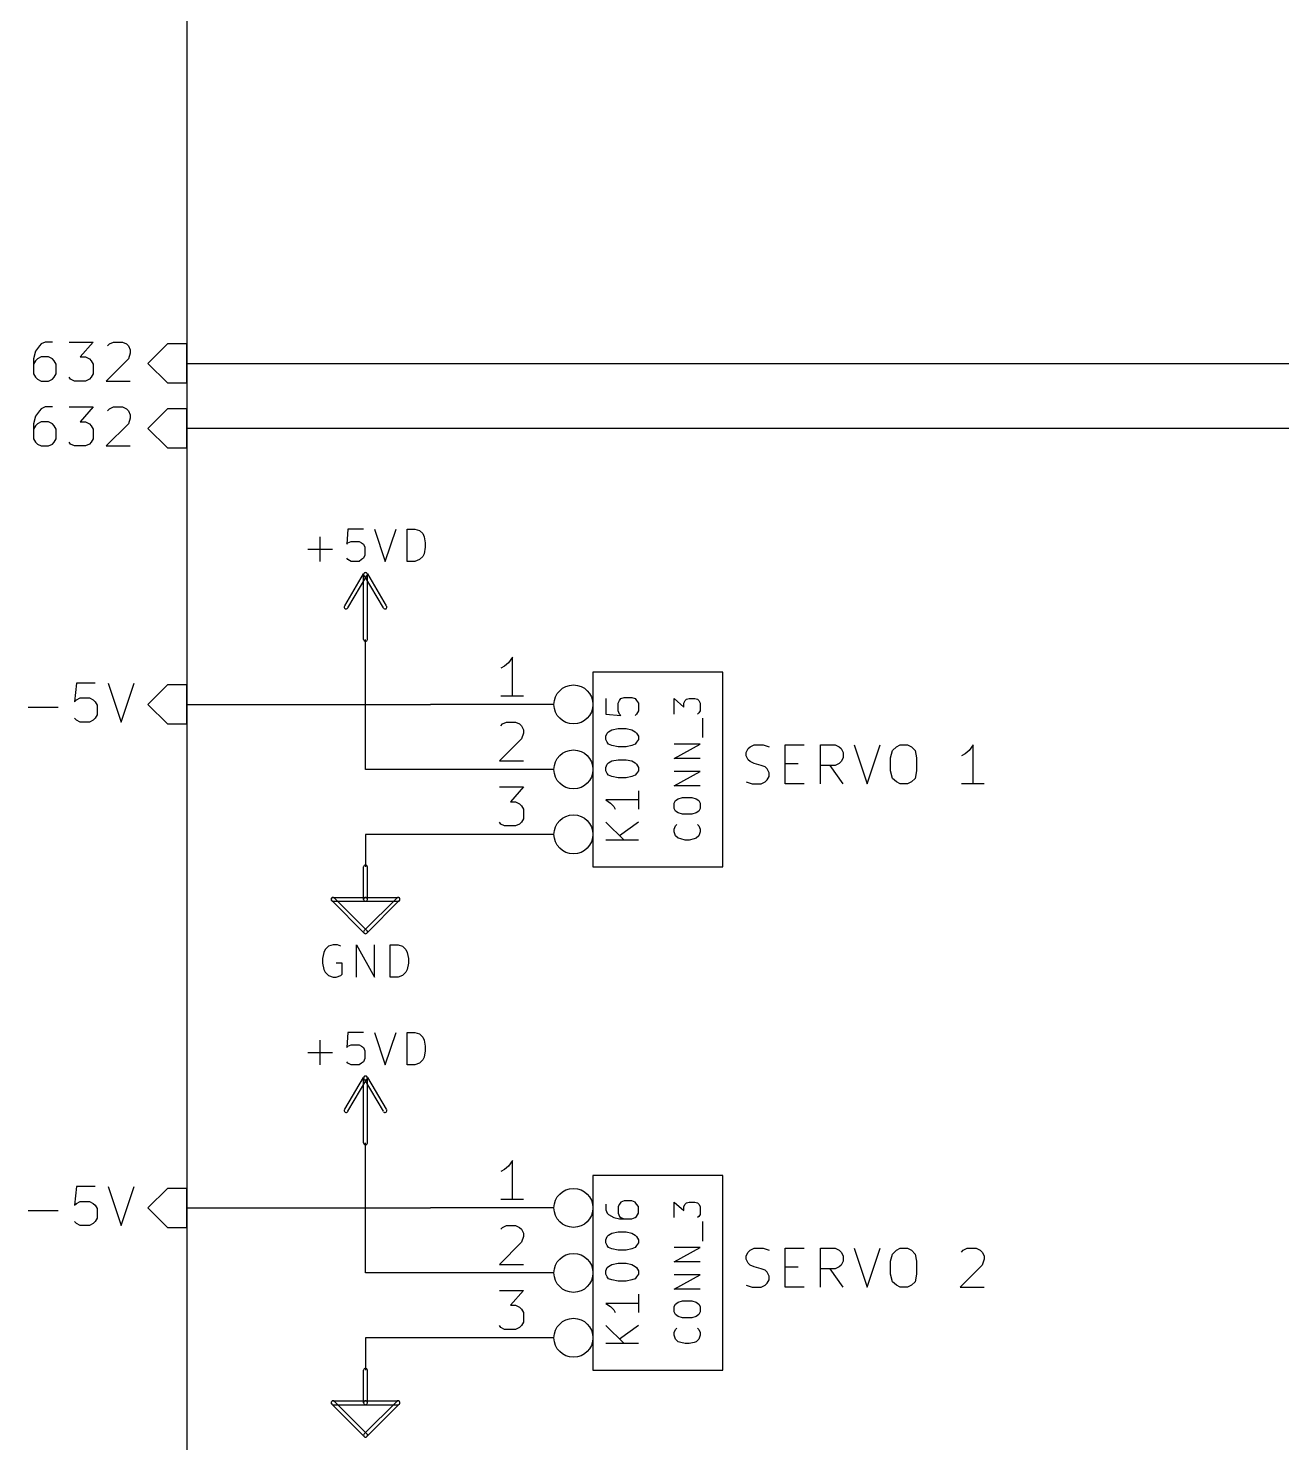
# Model space of a CAD drawing. Extents: x 10 to 287, y -200 to -10.
# Drawn here: x 112.5 to 161.5, y -116.5 to -61.2 of the extents above; entities that cross this region are included whole.
import ezdxf

# ---------------------------------------------------------------- set-up
doc = ezdxf.new("R2010")
doc.units = 0
doc.header["$MEASUREMENT"] = 0

msp = doc.modelspace()

# ---------------------------------------------------------------- linework, layer by layer
at = {"layer": 'Blue 3'}
for p, q in [((140.614, -89.5096), (140.691, -89.3572)), ((140.614, -89.6366), (140.614, -89.5096)), ((140.691, -89.3572), (140.767, -89.281)), ((140.767, -89.281), (140.919, -89.2048)), ((140.919, -89.2048), (141.275, -89.2048)), ((141.275, -89.2048), (141.503, -89.281)), ((142.138, -90.7288), (142.138, -89.2048)), ((142.138, -89.2048), (142.875, -89.2048)), ((143.51, -90.7288), (143.51, -89.2048)), ((143.51, -89.2048), (144.094, -89.2048)), ((144.094, -89.2048), (144.247, -89.281)), ((144.247, -89.281), (144.323, -89.3572)), ((144.323, -89.3572), (144.399, -89.5096)), ((144.399, -89.5096), (144.399, -89.7128)), ((144.831, -89.2048), (145.339, -90.7288)), ((145.339, -90.7288), (145.847, -89.2048)), ((146.253, -89.7128), (146.329, -89.4334)), ((146.329, -89.4334), (146.482, -89.281)), ((146.482, -89.281), (146.634, -89.2048)), ((146.634, -89.2048), (146.914, -89.2048)), ((146.914, -89.2048), (147.066, -89.281)), ((147.066, -89.281), (147.218, -89.4334)), ((147.218, -89.4334), (147.269, -89.7128)), ((149.174, -89.5604), (149.022, -89.6366)), ((149.327, -89.4334), (149.174, -89.5604)), ((149.479, -89.2048), (149.327, -89.4334)), ((149.479, -90.7288), (149.479, -89.2048)), ((140.691, -89.789), (140.614, -89.6366)), ((140.767, -89.8652), (140.691, -89.789)), ((140.919, -89.9414), (140.767, -89.8652)), ((141.199, -90.0176), (140.919, -89.9414)), ((141.351, -90.0684), (141.199, -90.0176)), ((141.427, -90.1446), (141.351, -90.0684)), ((141.503, -90.297), (141.427, -90.1446)), ((142.138, -89.9414), (142.646, -89.9414)), ((144.094, -90.0176), (143.51, -90.0176)), ((144.399, -90.7288), (143.891, -90.0176)), ((144.247, -89.9414), (144.094, -90.0176)), ((144.323, -89.8652), (144.247, -89.9414)), ((144.399, -89.7128), (144.323, -89.8652)), ((146.253, -90.2208), (146.253, -89.7128)), ((147.269, -89.7128), (147.269, -90.2208)), ((140.614, -90.6526), (140.843, -90.7288)), ((141.199, -90.7288), (141.351, -90.6526)), ((141.351, -90.6526), (141.427, -90.5764)), ((141.427, -90.5764), (141.503, -90.4494)), ((141.503, -90.4494), (141.503, -90.297)), ((146.329, -90.5256), (146.253, -90.2208)), ((146.482, -90.6526), (146.329, -90.5256)), ((146.634, -90.7288), (146.482, -90.6526)), ((147.066, -90.6526), (146.914, -90.7288)), ((147.218, -90.5256), (147.066, -90.6526)), ((147.269, -90.2208), (147.218, -90.5256)), ((140.843, -90.7288), (141.199, -90.7288)), ((142.875, -90.7288), (142.138, -90.7288)), ((146.914, -90.7288), (146.634, -90.7288)), ((149.911, -90.7288), (149.022, -90.7288)), ((140.767, -108.966), (140.919, -108.89)), ((140.919, -108.89), (141.275, -108.89)), ((141.275, -108.89), (141.503, -108.966)), ((142.138, -110.414), (142.138, -108.89)), ((142.138, -108.89), (142.875, -108.89)), ((143.51, -110.414), (143.51, -108.89)), ((143.51, -108.89), (144.094, -108.89)), ((144.094, -108.89), (144.247, -108.966)), ((144.831, -108.89), (145.339, -110.414)), ((145.339, -110.414), (145.847, -108.89)), ((146.482, -108.966), (146.634, -108.89)), ((146.634, -108.89), (146.914, -108.89)), ((146.914, -108.89), (147.066, -108.966)), ((149.098, -108.966), (149.25, -108.89)), ((149.25, -108.89), (149.606, -108.89)), ((149.606, -108.89), (149.758, -108.966)), ((140.614, -109.195), (140.691, -109.042)), ((140.614, -109.322), (140.614, -109.195)), ((140.691, -109.474), (140.614, -109.322)), ((140.691, -109.042), (140.767, -108.966)), ((140.767, -109.55), (140.691, -109.474)), ((144.247, -108.966), (144.323, -109.042)), ((144.323, -109.042), (144.399, -109.195)), ((144.399, -109.398), (144.323, -109.55)), ((144.399, -109.195), (144.399, -109.398)), ((146.253, -109.398), (146.329, -109.118)), ((146.253, -109.906), (146.253, -109.398)), ((146.329, -109.118), (146.482, -108.966)), ((147.066, -108.966), (147.218, -109.118)), ((147.218, -109.118), (147.269, -109.398)), ((147.269, -109.398), (147.269, -109.906)), ((149.022, -109.042), (149.098, -108.966)), ((149.758, -108.966), (149.835, -109.042)), ((149.835, -109.042), (149.911, -109.195)), ((149.911, -109.322), (149.835, -109.55)), ((149.911, -109.195), (149.911, -109.322)), ((140.919, -109.626), (140.767, -109.55)), ((141.199, -109.703), (140.919, -109.626)), ((141.351, -109.753), (141.199, -109.703)), ((141.427, -109.83), (141.351, -109.753)), ((141.503, -109.982), (141.427, -109.83)), ((141.503, -110.134), (141.503, -109.982)), ((142.138, -109.626), (142.646, -109.626)), ((144.094, -109.703), (143.51, -109.703)), ((144.399, -110.414), (143.891, -109.703)), ((144.247, -109.626), (144.094, -109.703)), ((144.323, -109.55), (144.247, -109.626)), ((146.329, -110.211), (146.253, -109.906)), ((147.269, -109.906), (147.218, -110.211)), ((149.835, -109.55), (148.971, -110.414)), ((140.614, -110.338), (140.843, -110.414)), ((140.843, -110.414), (141.199, -110.414)), ((141.199, -110.414), (141.351, -110.338)), ((141.351, -110.338), (141.427, -110.261)), ((141.427, -110.261), (141.503, -110.134)), ((142.875, -110.414), (142.138, -110.414)), ((146.482, -110.338), (146.329, -110.211)), ((146.634, -110.414), (146.482, -110.338)), ((146.914, -110.414), (146.634, -110.414)), ((147.066, -110.338), (146.914, -110.414)), ((147.218, -110.211), (147.066, -110.338)), ((148.971, -110.414), (149.911, -110.414))]:
    msp.add_line(p, q, dxfattribs=at)
at = {"layer": 'Brown 2'}
for p, q in [((113.055, -73.533), (112.979, -73.6092)), ((113.208, -73.4568), (113.055, -73.533)), ((113.487, -73.4568), (113.208, -73.4568)), ((114.148, -73.4568), (115.087, -73.4568)), ((115.087, -73.4568), (114.579, -74.041)), ((115.646, -73.6092), (115.722, -73.533)), ((115.722, -73.533), (115.875, -73.4568)), ((115.875, -73.4568), (116.23, -73.4568)), ((116.23, -73.4568), (116.383, -73.533)), ((116.383, -73.533), (116.459, -73.6092)), ((117.983, -73.533), (117.221, -74.295)), ((118.745, -73.533), (117.983, -73.533)), ((118.745, -75.057), (118.745, -73.533)), ((112.827, -73.8124), (112.751, -74.1172)), ((112.979, -73.6092), (112.827, -73.8124)), ((113.055, -74.041), (112.903, -74.1172)), ((113.335, -74.041), (113.055, -74.041)), ((113.487, -74.1172), (113.335, -74.041)), ((114.579, -74.041), (114.783, -74.041)), ((114.783, -74.041), (114.935, -74.1172)), ((116.459, -73.6092), (116.535, -73.7616)), ((116.535, -73.8886), (116.459, -74.1172)), ((116.535, -73.7616), (116.535, -73.8886)), ((112.751, -74.1172), (112.751, -74.7014)), ((112.827, -74.1934), (112.751, -74.3204)), ((112.903, -74.1172), (112.827, -74.1934)), ((113.563, -74.1934), (113.487, -74.1172)), ((113.64, -74.3204), (113.563, -74.1934)), ((113.64, -74.7014), (113.64, -74.3204)), ((114.935, -74.1172), (115.011, -74.1934)), ((115.011, -74.1934), (115.087, -74.3204)), ((115.087, -74.3204), (115.087, -74.7014)), ((116.459, -74.1172), (115.595, -74.9808)), ((117.221, -74.295), (117.983, -75.057)), ((112.751, -74.7014), (112.827, -74.8284)), ((112.827, -74.8284), (112.903, -74.9046)), ((112.903, -74.9046), (113.055, -74.9808)), ((113.055, -74.9808), (113.335, -74.9808)), ((113.335, -74.9808), (113.487, -74.9046)), ((113.487, -74.9046), (113.563, -74.8284)), ((113.563, -74.8284), (113.64, -74.7014)), ((114.198, -74.9046), (114.148, -74.8284)), ((114.351, -74.9808), (114.198, -74.9046)), ((114.783, -74.9808), (114.351, -74.9808)), ((114.935, -74.9046), (114.783, -74.9808)), ((115.011, -74.8284), (114.935, -74.9046)), ((115.087, -74.7014), (115.011, -74.8284)), ((115.595, -74.9808), (116.535, -74.9808)), ((117.983, -75.057), (118.745, -75.057)), ((112.979, -76.1492), (112.827, -76.3524)), ((113.055, -76.073), (112.979, -76.1492)), ((113.208, -75.9968), (113.055, -76.073)), ((113.487, -75.9968), (113.208, -75.9968)), ((114.148, -75.9968), (115.087, -75.9968)), ((115.087, -75.9968), (114.579, -76.581)), ((115.646, -76.1492), (115.722, -76.073)), ((115.722, -76.073), (115.875, -75.9968)), ((115.875, -75.9968), (116.23, -75.9968)), ((116.23, -75.9968), (116.383, -76.073)), ((116.383, -76.073), (116.459, -76.1492)), ((116.459, -76.1492), (116.535, -76.3016)), ((116.535, -76.3016), (116.535, -76.4286)), ((117.983, -76.073), (117.221, -76.835)), ((118.745, -76.073), (117.983, -76.073)), ((118.745, -77.597), (118.745, -76.073)), ((112.827, -76.3524), (112.751, -76.6572)), ((112.751, -76.6572), (112.751, -77.2414)), ((112.827, -76.7334), (112.751, -76.8604)), ((112.903, -76.6572), (112.827, -76.7334)), ((113.055, -76.581), (112.903, -76.6572)), ((113.335, -76.581), (113.055, -76.581)), ((113.487, -76.6572), (113.335, -76.581)), ((113.563, -76.7334), (113.487, -76.6572)), ((113.64, -76.8604), (113.563, -76.7334)), ((113.64, -77.2414), (113.64, -76.8604)), ((114.579, -76.581), (114.783, -76.581)), ((114.783, -76.581), (114.935, -76.6572)), ((114.935, -76.6572), (115.011, -76.7334)), ((115.011, -76.7334), (115.087, -76.8604)), ((115.087, -76.8604), (115.087, -77.2414)), ((116.459, -76.6572), (115.595, -77.5208)), ((116.535, -76.4286), (116.459, -76.6572)), ((117.221, -76.835), (117.983, -77.597)), ((112.751, -77.2414), (112.827, -77.3684)), ((112.827, -77.3684), (112.903, -77.4446)), ((113.487, -77.4446), (113.563, -77.3684)), ((113.563, -77.3684), (113.64, -77.2414)), ((114.198, -77.4446), (114.148, -77.3684)), ((115.011, -77.3684), (114.935, -77.4446)), ((115.087, -77.2414), (115.011, -77.3684)), ((112.903, -77.4446), (113.055, -77.5208)), ((113.055, -77.5208), (113.335, -77.5208)), ((113.335, -77.5208), (113.487, -77.4446)), ((114.351, -77.5208), (114.198, -77.4446)), ((114.783, -77.5208), (114.351, -77.5208)), ((114.935, -77.4446), (114.783, -77.5208)), ((115.595, -77.5208), (116.535, -77.5208)), ((117.983, -77.597), (118.745, -77.597)), ((114.427, -86.7918), (114.351, -87.5284)), ((115.164, -86.7918), (114.427, -86.7918)), ((115.672, -86.7918), (116.18, -88.3158)), ((116.18, -88.3158), (116.688, -86.7918)), ((114.427, -87.4522), (114.579, -87.376)), ((114.579, -87.376), (114.935, -87.376)), ((114.935, -87.376), (115.087, -87.4522)), ((117.983, -86.868), (117.221, -87.63)), ((118.745, -86.868), (117.983, -86.868)), ((118.745, -88.392), (118.745, -86.868)), ((112.547, -87.7316), (113.716, -87.7316)), ((114.351, -87.5284), (114.427, -87.4522)), ((115.087, -87.4522), (115.164, -87.5284)), ((115.164, -87.5284), (115.24, -87.6554)), ((115.24, -87.6554), (115.24, -88.0364)), ((117.221, -87.63), (117.983, -88.392)), ((114.427, -88.2396), (114.351, -88.1634)), ((114.579, -88.3158), (114.427, -88.2396)), ((114.935, -88.3158), (114.579, -88.3158)), ((115.087, -88.2396), (114.935, -88.3158)), ((115.164, -88.1634), (115.087, -88.2396)), ((115.24, -88.0364), (115.164, -88.1634)), ((117.983, -88.392), (118.745, -88.392)), ((114.427, -106.477), (114.351, -107.213)), ((115.164, -106.477), (114.427, -106.477)), ((115.672, -106.477), (116.18, -108.001)), ((116.18, -108.001), (116.688, -106.477)), ((117.983, -106.553), (117.221, -107.315)), ((118.745, -106.553), (117.983, -106.553)), ((118.745, -108.077), (118.745, -106.553)), ((114.351, -107.213), (114.427, -107.137)), ((114.427, -107.137), (114.579, -107.061)), ((114.579, -107.061), (114.935, -107.061)), ((114.935, -107.061), (115.087, -107.137)), ((115.087, -107.137), (115.164, -107.213)), ((115.164, -107.213), (115.24, -107.34)), ((112.547, -107.417), (113.716, -107.417)), ((114.427, -107.925), (114.351, -107.848)), ((115.164, -107.848), (115.087, -107.925)), ((115.24, -107.721), (115.164, -107.848)), ((115.24, -107.34), (115.24, -107.721)), ((117.221, -107.315), (117.983, -108.077)), ((114.579, -108.001), (114.427, -107.925)), ((114.935, -108.001), (114.579, -108.001)), ((115.087, -107.925), (114.935, -108.001)), ((117.983, -108.077), (118.745, -108.077))]:
    msp.add_line(p, q, dxfattribs=at)
at = {"layer": 'Cyan 2'}
for p, q in [((123.952, -82.042), (123.952, -81.0768)), ((125.044, -80.772), (124.993, -81.3562)), ((125.654, -80.772), (125.044, -80.772)), ((125.044, -81.3054), (125.171, -81.2546)), ((125.171, -81.2546), (125.476, -81.2546)), ((125.476, -81.2546), (125.578, -81.3054)), ((126.086, -80.772), (126.492, -82.042)), ((126.492, -82.042), (126.924, -80.772)), ((127.356, -82.042), (127.356, -80.772)), ((127.356, -80.772), (127.66, -80.772)), ((127.66, -80.772), (127.838, -80.8228)), ((127.838, -80.8228), (127.965, -80.9498)), ((127.965, -80.9498), (128.016, -81.0768)), ((128.016, -81.0768), (128.067, -81.3054)), ((123.469, -81.5594), (124.435, -81.5594)), ((124.993, -81.3562), (125.044, -81.3054)), ((125.578, -81.3054), (125.654, -81.3562)), ((125.654, -81.3562), (125.705, -81.4832)), ((125.705, -81.788), (125.654, -81.915)), ((125.705, -81.4832), (125.705, -81.788)), ((127.965, -81.8388), (127.838, -81.9658)), ((128.016, -81.7372), (127.965, -81.8388)), ((128.067, -81.4832), (128.016, -81.7372)), ((128.067, -81.3054), (128.067, -81.4832)), ((125.044, -81.9658), (124.993, -81.915)), ((125.171, -82.042), (125.044, -81.9658)), ((125.476, -82.042), (125.171, -82.042)), ((125.578, -81.9658), (125.476, -82.042)), ((125.654, -81.915), (125.578, -81.9658)), ((127.66, -82.042), (127.356, -82.042)), ((127.838, -81.9658), (127.66, -82.042)), ((135.712, -87.4014), (135.839, -87.3506)), ((135.839, -87.3506), (136.144, -87.3506)), ((136.144, -87.3506), (136.271, -87.4014)), ((135.128, -87.4014), (135.128, -88.011)), ((135.611, -87.5792), (135.661, -87.4776)), ((135.611, -87.884), (135.611, -87.5792)), ((135.661, -88.011), (135.611, -87.884)), ((135.661, -87.4776), (135.712, -87.4014)), ((136.271, -87.4014), (136.322, -87.4776)), ((136.322, -87.4776), (136.398, -87.5792)), ((136.398, -87.884), (136.322, -88.011)), ((136.398, -87.5792), (136.398, -87.884)), ((137.795, -88.011), (137.795, -87.4014)), ((137.795, -87.4014), (138.176, -87.7316)), ((138.176, -87.5792), (138.227, -87.4776)), ((138.176, -87.7316), (138.176, -87.5792)), ((138.227, -87.4776), (138.278, -87.4268)), ((138.278, -87.4268), (138.379, -87.4014)), ((138.379, -87.4014), (138.608, -87.4014)), ((138.608, -87.4014), (138.709, -87.4268)), ((138.709, -87.4268), (138.76, -87.4776)), ((138.76, -87.4776), (138.811, -87.5792)), ((138.811, -87.884), (138.76, -87.9602)), ((138.811, -87.5792), (138.811, -87.884)), ((135.128, -88.011), (135.712, -88.0618)), ((135.712, -88.0618), (135.661, -88.011)), ((136.322, -88.011), (136.271, -88.0618)), ((138.76, -87.9602), (138.709, -88.011)), ((138.913, -88.9254), (138.913, -88.1634)), ((135.128, -88.8746), (135.179, -88.7476)), ((135.128, -89.0016), (135.128, -88.8746)), ((135.179, -89.1032), (135.128, -89.0016)), ((135.179, -88.7476), (135.23, -88.6968)), ((135.23, -88.6968), (135.357, -88.6206)), ((135.357, -88.6206), (135.611, -88.5698)), ((135.611, -88.5698), (135.915, -88.5698)), ((135.915, -88.5698), (136.144, -88.6206)), ((136.144, -88.6206), (136.271, -88.6968)), ((136.271, -88.6968), (136.322, -88.7476)), ((136.322, -88.7476), (136.398, -88.8746)), ((136.398, -89.0016), (136.322, -89.1032)), ((136.398, -88.8746), (136.398, -89.0016)), ((135.23, -89.1794), (135.179, -89.1032)), ((135.357, -89.2302), (135.23, -89.1794)), ((135.611, -89.281), (135.357, -89.2302)), ((135.915, -89.281), (135.611, -89.281)), ((136.144, -89.2302), (135.915, -89.281)), ((136.271, -89.1794), (136.144, -89.2302)), ((136.322, -89.1032), (136.271, -89.1794)), ((137.795, -89.7382), (138.811, -89.1794)), ((138.811, -89.1794), (137.795, -89.1794)), ((135.128, -90.0938), (135.179, -89.9668)), ((135.128, -90.2208), (135.128, -90.0938)), ((135.179, -89.9668), (135.23, -89.916)), ((135.23, -89.916), (135.357, -89.8398)), ((135.357, -89.8398), (135.611, -89.789)), ((135.611, -89.789), (135.915, -89.789)), ((135.915, -89.789), (136.144, -89.8398)), ((136.144, -89.8398), (136.271, -89.916)), ((136.271, -89.916), (136.322, -89.9668)), ((136.322, -89.9668), (136.398, -90.0938)), ((136.398, -90.0938), (136.398, -90.2208)), ((138.811, -89.7382), (137.795, -89.7382)), ((135.179, -90.3224), (135.128, -90.2208)), ((135.23, -90.3986), (135.179, -90.3224)), ((135.357, -90.4494), (135.23, -90.3986)), ((135.611, -90.5002), (135.357, -90.4494)), ((135.915, -90.5002), (135.611, -90.5002)), ((136.144, -90.4494), (135.915, -90.5002)), ((136.271, -90.3986), (136.144, -90.4494)), ((136.322, -90.3224), (136.271, -90.3986)), ((136.398, -90.2208), (136.322, -90.3224)), ((137.795, -90.805), (138.811, -90.2462)), ((138.811, -90.2462), (137.795, -90.2462)), ((136.398, -91.0082), (136.398, -91.7194)), ((138.811, -90.805), (137.795, -90.805)), ((136.398, -91.3638), (135.128, -91.3638)), ((135.128, -91.3638), (135.306, -91.4908)), ((135.306, -91.4908), (135.433, -91.6178)), ((135.433, -91.6178), (135.484, -91.7194)), ((137.795, -91.4908), (137.846, -91.3892)), ((137.795, -91.694), (137.795, -91.4908)), ((137.846, -91.7956), (137.795, -91.694)), ((137.846, -91.3892), (137.947, -91.313)), ((137.947, -91.8718), (137.846, -91.7956)), ((137.947, -91.313), (138.125, -91.2622)), ((138.125, -91.2622), (138.481, -91.2622)), ((138.481, -91.2622), (138.659, -91.313)), ((138.659, -91.313), (138.76, -91.3892)), ((138.76, -91.7956), (138.659, -91.8718)), ((138.76, -91.3892), (138.811, -91.4908)), ((138.811, -91.694), (138.76, -91.7956)), ((138.811, -91.4908), (138.811, -91.694)), ((135.128, -92.2274), (135.839, -92.9386)), ((136.398, -92.2274), (135.661, -92.7608)), ((137.846, -92.3798), (137.897, -92.329)), ((138.125, -91.9226), (137.947, -91.8718)), ((138.481, -91.9226), (138.125, -91.9226)), ((138.659, -91.8718), (138.481, -91.9226)), ((138.709, -92.329), (138.76, -92.3798)), ((137.795, -92.5068), (137.846, -92.3798)), ((137.795, -92.6084), (137.795, -92.5068)), ((137.846, -92.7608), (137.795, -92.6084)), ((137.947, -92.8624), (137.846, -92.7608)), ((138.049, -92.8878), (137.947, -92.8624)), ((138.227, -92.9386), (138.049, -92.8878)), ((138.582, -92.8878), (138.379, -92.9386)), ((138.659, -92.8624), (138.582, -92.8878)), ((138.76, -92.7608), (138.659, -92.8624)), ((138.76, -92.3798), (138.811, -92.5068)), ((138.811, -92.6084), (138.76, -92.7608)), ((138.811, -92.5068), (138.811, -92.6084)), ((136.398, -92.9386), (135.128, -92.9386)), ((138.379, -92.9386), (138.227, -92.9386)), ((124.104, -97.3328), (124.054, -97.5614)), ((124.155, -97.2058), (124.104, -97.3328)), ((124.282, -97.0788), (124.155, -97.2058)), ((124.46, -97.028), (124.282, -97.0788)), ((124.638, -97.028), (124.46, -97.028)), ((124.765, -97.0788), (124.638, -97.028)), ((125.374, -98.298), (125.374, -97.028)), ((125.374, -97.028), (126.086, -98.298)), ((126.086, -98.298), (126.086, -97.028)), ((126.695, -98.298), (126.695, -97.028)), ((126.695, -97.028), (127, -97.028)), ((127, -97.028), (127.178, -97.0788)), ((127.178, -97.0788), (127.305, -97.2058)), ((127.305, -97.2058), (127.356, -97.3328)), ((127.356, -97.3328), (127.406, -97.5614)), ((124.054, -97.5614), (124.054, -97.7392)), ((124.054, -97.7392), (124.104, -97.9932)), ((124.816, -97.7392), (124.587, -97.7392)), ((124.816, -98.171), (124.816, -97.7392)), ((127.406, -97.7392), (127.356, -97.9932)), ((127.406, -97.5614), (127.406, -97.7392)), ((124.104, -97.9932), (124.155, -98.0948)), ((124.155, -98.0948), (124.282, -98.2218)), ((124.282, -98.2218), (124.46, -98.298)), ((124.46, -98.298), (124.587, -98.298)), ((124.587, -98.298), (124.765, -98.2218)), ((124.765, -98.2218), (124.816, -98.171)), ((127, -98.298), (126.695, -98.298)), ((127.178, -98.2218), (127, -98.298)), ((127.305, -98.0948), (127.178, -98.2218)), ((127.356, -97.9932), (127.305, -98.0948)), ((125.044, -100.457), (124.993, -101.041)), ((125.654, -100.457), (125.044, -100.457)), ((126.086, -100.457), (126.492, -101.727)), ((126.492, -101.727), (126.924, -100.457)), ((127.356, -101.727), (127.356, -100.457)), ((127.356, -100.457), (127.66, -100.457)), ((127.66, -100.457), (127.838, -100.508)), ((127.838, -100.508), (127.965, -100.635)), ((127.965, -100.635), (128.016, -100.762)), ((123.952, -101.727), (123.952, -100.762)), ((124.993, -101.041), (125.044, -100.99)), ((125.044, -100.99), (125.171, -100.94)), ((125.171, -100.94), (125.476, -100.94)), ((125.476, -100.94), (125.578, -100.99)), ((125.578, -100.99), (125.654, -101.041)), ((125.654, -101.041), (125.705, -101.168)), ((125.705, -101.168), (125.705, -101.473)), ((128.016, -100.762), (128.067, -100.99)), ((128.067, -101.168), (128.016, -101.422)), ((128.067, -100.99), (128.067, -101.168)), ((123.469, -101.244), (124.435, -101.244)), ((125.044, -101.651), (124.993, -101.6)), ((125.171, -101.727), (125.044, -101.651)), ((125.476, -101.727), (125.171, -101.727)), ((125.578, -101.651), (125.476, -101.727)), ((125.654, -101.6), (125.578, -101.651)), ((125.705, -101.473), (125.654, -101.6)), ((127.66, -101.727), (127.356, -101.727)), ((127.838, -101.651), (127.66, -101.727)), ((127.965, -101.524), (127.838, -101.651)), ((128.016, -101.422), (127.965, -101.524)), ((135.128, -107.163), (135.128, -107.391)), ((135.661, -107.163), (135.611, -107.264)), ((135.611, -107.264), (135.611, -107.518)), ((135.712, -107.086), (135.661, -107.163)), ((135.839, -107.036), (135.712, -107.086)), ((136.144, -107.036), (135.839, -107.036)), ((136.271, -107.086), (136.144, -107.036)), ((136.322, -107.163), (136.271, -107.086)), ((136.398, -107.264), (136.322, -107.163)), ((136.398, -107.518), (136.398, -107.264)), ((137.795, -107.696), (137.795, -107.086)), ((137.795, -107.086), (138.176, -107.417)), ((138.176, -107.264), (138.227, -107.163)), ((138.176, -107.417), (138.176, -107.264)), ((138.227, -107.163), (138.278, -107.112)), ((138.278, -107.112), (138.379, -107.086)), ((138.379, -107.086), (138.608, -107.086)), ((138.608, -107.086), (138.709, -107.112)), ((138.709, -107.112), (138.76, -107.163)), ((138.76, -107.163), (138.811, -107.264)), ((138.811, -107.264), (138.811, -107.569)), ((135.128, -107.391), (135.179, -107.518)), ((135.179, -107.518), (135.23, -107.569)), ((135.23, -107.569), (135.433, -107.696)), ((135.433, -107.696), (135.661, -107.747)), ((135.611, -107.518), (135.661, -107.645)), ((135.661, -107.645), (135.712, -107.696)), ((135.661, -107.747), (136.144, -107.747)), ((135.712, -107.696), (135.839, -107.747)), ((136.144, -107.747), (136.271, -107.696)), ((136.271, -107.696), (136.322, -107.645)), ((136.322, -107.645), (136.398, -107.518)), ((138.76, -107.645), (138.709, -107.696)), ((138.811, -107.569), (138.76, -107.645)), ((138.913, -108.61), (138.913, -107.848)), ((135.179, -108.433), (135.23, -108.382)), ((135.23, -108.382), (135.357, -108.306)), ((135.357, -108.306), (135.611, -108.255)), ((135.611, -108.255), (135.915, -108.255)), ((135.915, -108.255), (136.144, -108.306)), ((136.144, -108.306), (136.271, -108.382)), ((136.271, -108.382), (136.322, -108.433)), ((135.128, -108.56), (135.179, -108.433)), ((135.128, -108.687), (135.128, -108.56)), ((135.179, -108.788), (135.128, -108.687)), ((135.23, -108.864), (135.179, -108.788)), ((135.357, -108.915), (135.23, -108.864)), ((135.611, -108.966), (135.357, -108.915)), ((136.144, -108.915), (135.915, -108.966)), ((136.271, -108.864), (136.144, -108.915)), ((136.322, -108.788), (136.271, -108.864)), ((136.322, -108.433), (136.398, -108.56)), ((136.398, -108.687), (136.322, -108.788)), ((136.398, -108.56), (136.398, -108.687)), ((137.795, -109.423), (138.811, -108.864)), ((138.811, -108.864), (137.795, -108.864)), ((135.357, -109.525), (135.611, -109.474)), ((135.915, -108.966), (135.611, -108.966)), ((135.611, -109.474), (135.915, -109.474)), ((135.915, -109.474), (136.144, -109.525)), ((138.811, -109.423), (137.795, -109.423)), ((135.128, -109.779), (135.179, -109.652)), ((135.128, -109.906), (135.128, -109.779)), ((135.179, -110.007), (135.128, -109.906)), ((135.179, -109.652), (135.23, -109.601)), ((135.23, -110.084), (135.179, -110.007)), ((135.23, -109.601), (135.357, -109.525)), ((136.144, -109.525), (136.271, -109.601)), ((136.271, -109.601), (136.322, -109.652)), ((136.322, -110.007), (136.271, -110.084)), ((136.322, -109.652), (136.398, -109.779)), ((136.398, -109.906), (136.322, -110.007)), ((136.398, -109.779), (136.398, -109.906)), ((137.795, -110.49), (138.811, -109.931)), ((138.811, -109.931), (137.795, -109.931)), ((135.357, -110.134), (135.23, -110.084)), ((135.611, -110.185), (135.357, -110.134)), ((135.915, -110.185), (135.611, -110.185)), ((136.144, -110.134), (135.915, -110.185)), ((136.271, -110.084), (136.144, -110.134)), ((138.811, -110.49), (137.795, -110.49)), ((136.398, -111.049), (135.128, -111.049)), ((135.128, -111.049), (135.306, -111.176)), ((136.398, -110.693), (136.398, -111.404)), ((137.795, -111.176), (137.846, -111.074)), ((137.846, -111.074), (137.947, -110.998)), ((137.947, -110.998), (138.125, -110.947)), ((138.125, -110.947), (138.481, -110.947)), ((138.481, -110.947), (138.659, -110.998)), ((138.659, -110.998), (138.76, -111.074)), ((138.76, -111.074), (138.811, -111.176)), ((135.306, -111.176), (135.433, -111.303)), ((135.433, -111.303), (135.484, -111.404)), ((137.795, -111.379), (137.795, -111.176)), ((137.846, -111.481), (137.795, -111.379)), ((137.947, -111.557), (137.846, -111.481)), ((138.125, -111.608), (137.947, -111.557)), ((138.481, -111.608), (138.125, -111.608)), ((138.659, -111.557), (138.481, -111.608)), ((138.76, -111.481), (138.659, -111.557)), ((138.811, -111.379), (138.76, -111.481)), ((138.811, -111.176), (138.811, -111.379)), ((135.128, -111.912), (135.839, -112.624)), ((136.398, -111.912), (135.661, -112.446)), ((137.795, -112.192), (137.846, -112.065)), ((137.795, -112.293), (137.795, -112.192)), ((137.846, -112.065), (137.897, -112.014)), ((138.709, -112.014), (138.76, -112.065)), ((138.76, -112.065), (138.811, -112.192)), ((138.811, -112.192), (138.811, -112.293)), ((136.398, -112.624), (135.128, -112.624)), ((137.846, -112.446), (137.795, -112.293)), ((137.947, -112.547), (137.846, -112.446)), ((138.049, -112.573), (137.947, -112.547)), ((138.227, -112.624), (138.049, -112.573)), ((138.379, -112.624), (138.227, -112.624)), ((138.582, -112.573), (138.379, -112.624)), ((138.659, -112.547), (138.582, -112.573)), ((138.76, -112.446), (138.659, -112.547)), ((138.811, -112.293), (138.76, -112.446))]:
    msp.add_line(p, q, dxfattribs=at)
at = {"layer": 'Green 2'}
for p, q in [((118.745, -74.295), (175.895, -74.295)), ((175.895, -76.835), (118.745, -76.835)), ((125.73, -90.17), (125.73, -85.09)), ((118.745, -87.63), (128.27, -87.63)), ((128.27, -90.17), (125.73, -90.17)), ((128.27, -92.71), (125.73, -92.71)), ((125.73, -92.71), (125.73, -93.98)), ((125.73, -109.855), (125.73, -104.775)), ((118.745, -107.315), (128.27, -107.315)), ((128.27, -109.855), (125.73, -109.855)), ((128.27, -112.395), (125.73, -112.395)), ((125.73, -112.395), (125.73, -113.665))]:
    msp.add_line(p, q, dxfattribs=at)
at = {"layer": 'Magenta 2'}
msp.add_line((118.745, -46.99), (118.745, -188.595), dxfattribs=at)
at = {"layer": 'Red 2'}
for p, q in [((124.917, -83.7692), (125.654, -82.5246)), ((125.044, -83.8454), (125.781, -82.6008)), ((125.654, -85.09), (125.654, -82.55)), ((125.679, -82.6008), (126.416, -83.8454)), ((125.806, -82.5246), (126.543, -83.7692)), ((125.806, -85.09), (125.806, -82.55)), ((131.166, -86.1314), (131.013, -86.2076)), ((131.318, -86.0044), (131.166, -86.1314)), ((131.47, -85.7758), (131.318, -86.0044)), ((131.47, -87.2998), (131.47, -85.7758)), ((134.62, -86.36), (134.62, -93.98)), ((139.7, -86.36), (134.62, -86.36)), ((139.7, -93.98), (139.7, -86.36)), ((131.902, -87.2998), (131.013, -87.2998)), ((133.096, -87.63), (128.27, -87.63)), ((131.013, -88.4682), (131.089, -88.392)), ((131.089, -88.392), (131.242, -88.3158)), ((131.242, -88.3158), (131.597, -88.3158)), ((131.597, -88.3158), (131.75, -88.392)), ((131.75, -88.392), (131.826, -88.4682)), ((131.826, -88.4682), (131.902, -88.6206)), ((131.826, -88.9762), (130.962, -89.8398)), ((131.902, -88.7476), (131.826, -88.9762)), ((131.902, -88.6206), (131.902, -88.7476)), ((130.962, -89.8398), (131.902, -89.8398)), ((133.096, -90.17), (128.27, -90.17)), ((130.962, -90.8558), (131.902, -90.8558)), ((131.902, -90.8558), (131.394, -91.44)), ((131.394, -91.44), (131.597, -91.44)), ((131.597, -91.44), (131.75, -91.5162)), ((131.75, -91.5162), (131.826, -91.5924)), ((131.826, -91.5924), (131.902, -91.7194)), ((131.902, -91.7194), (131.902, -92.1004)), ((131.013, -92.3036), (130.962, -92.2274)), ((131.166, -92.3798), (131.013, -92.3036)), ((131.75, -92.3036), (131.597, -92.3798)), ((131.826, -92.2274), (131.75, -92.3036)), ((131.902, -92.1004), (131.826, -92.2274)), ((133.096, -92.71), (128.27, -92.71)), ((131.597, -92.3798), (131.166, -92.3798)), ((125.654, -95.25), (125.654, -93.98)), ((125.806, -95.25), (125.806, -93.98)), ((134.62, -93.98), (139.7, -93.98)), ((125.679, -96.5708), (124.409, -95.3008)), ((124.46, -95.1738), (125.73, -95.1738)), ((124.46, -95.3262), (125.73, -95.3262)), ((125.781, -96.4692), (124.511, -95.1992)), ((126.949, -95.1992), (125.679, -96.4692)), ((125.73, -95.1738), (127, -95.1738)), ((125.73, -95.3262), (127, -95.3262)), ((127.051, -95.3008), (125.781, -96.5708)), ((124.917, -103.454), (125.654, -102.21)), ((125.044, -103.53), (125.781, -102.286)), ((125.654, -104.775), (125.654, -102.235)), ((125.679, -102.286), (126.416, -103.53)), ((125.806, -102.21), (126.543, -103.454)), ((125.806, -104.775), (125.806, -102.235)), ((131.47, -105.461), (131.318, -105.689)), ((131.47, -106.985), (131.47, -105.461)), ((131.166, -105.816), (131.013, -105.893)), ((131.318, -105.689), (131.166, -105.816)), ((134.62, -106.045), (134.62, -113.665)), ((139.7, -106.045), (134.62, -106.045)), ((139.7, -113.665), (139.7, -106.045)), ((131.902, -106.985), (131.013, -106.985)), ((133.096, -107.315), (128.27, -107.315)), ((131.013, -108.153), (131.089, -108.077)), ((131.089, -108.077), (131.242, -108.001)), ((131.242, -108.001), (131.597, -108.001)), ((131.597, -108.001), (131.75, -108.077)), ((131.75, -108.077), (131.826, -108.153)), ((131.826, -108.153), (131.902, -108.306)), ((131.902, -108.306), (131.902, -108.433)), ((131.826, -108.661), (130.962, -109.525)), ((131.902, -108.433), (131.826, -108.661)), ((133.096, -109.855), (128.27, -109.855)), ((130.962, -109.525), (131.902, -109.525)), ((130.962, -110.541), (131.902, -110.541)), ((131.902, -110.541), (131.394, -111.125)), ((131.394, -111.125), (131.597, -111.125)), ((131.597, -111.125), (131.75, -111.201)), ((131.75, -111.201), (131.826, -111.277)), ((131.826, -111.277), (131.902, -111.404)), ((131.902, -111.404), (131.902, -111.785)), ((131.013, -111.989), (130.962, -111.912)), ((131.166, -112.065), (131.013, -111.989)), ((131.597, -112.065), (131.166, -112.065)), ((131.75, -111.989), (131.597, -112.065)), ((131.826, -111.912), (131.75, -111.989)), ((131.902, -111.785), (131.826, -111.912)), ((133.096, -112.395), (128.27, -112.395)), ((125.654, -114.935), (125.654, -113.665)), ((125.806, -114.935), (125.806, -113.665)), ((134.62, -113.665), (139.7, -113.665)), ((125.679, -116.256), (124.409, -114.986)), ((124.46, -114.859), (125.73, -114.859)), ((124.46, -115.011), (125.73, -115.011)), ((125.781, -116.154), (124.511, -114.884)), ((126.949, -114.884), (125.679, -116.154)), ((125.73, -114.859), (127, -114.859)), ((125.73, -115.011), (127, -115.011)), ((127.051, -114.986), (125.781, -116.256))]:
    msp.add_line(p, q, dxfattribs=at)
for centre in [(133.858, -87.63), (133.858, -90.17), (133.858, -92.71), (133.858, -107.315), (133.858, -109.855), (133.858, -112.395)]:
    msp.add_circle(centre, 0.762, dxfattribs=at)
for centre, start, end in [((125.73, -82.55), 360, 540), ((125.73, -82.55), 30.9638, 210.964), ((125.73, -82.55), 329.036, 509.036), ((124.968, -83.82), 149.036, 329.036), ((126.492, -83.82), 210.964, 390.964), ((125.73, -85.09), 180, 360), ((125.73, -93.98), 360, 540), ((124.46, -95.25), 405, 585), ((124.46, -95.25), 90, 270), ((125.73, -95.25), 90, 270), ((125.73, -95.25), 180, 360), ((125.73, -95.25), 270, 450), ((127, -95.25), 315, 495), ((127, -95.25), 270, 450), ((125.73, -96.52), 495, 675), ((125.73, -96.52), 225, 405), ((125.73, -102.235), 360, 540), ((125.73, -102.235), 30.9638, 210.964), ((125.73, -102.235), 329.036, 509.036), ((124.968, -103.505), 149.036, 329.036), ((126.492, -103.505), 210.964, 390.964), ((125.73, -104.775), 180, 360), ((125.73, -113.665), 360, 540), ((124.46, -114.935), 405, 585), ((124.46, -114.935), 90, 270), ((125.73, -114.935), 90, 270), ((125.73, -114.935), 180, 360), ((125.73, -114.935), 270, 450), ((127, -114.935), 315, 495), ((127, -114.935), 270, 450), ((125.73, -116.205), 495, 675), ((125.73, -116.205), 225, 405)]:
    msp.add_arc(centre, 0.0762, start, end, dxfattribs=at)

doc.saveas('drawing.dxf')
